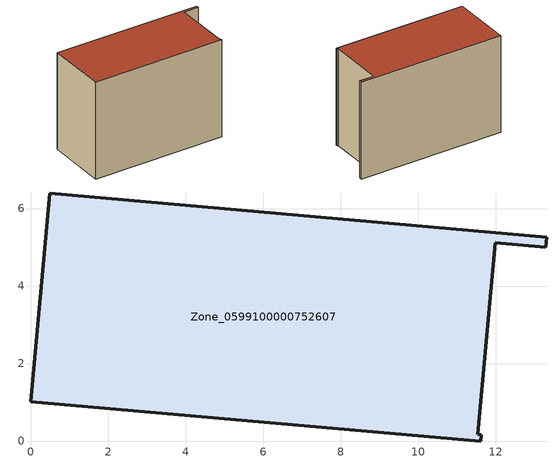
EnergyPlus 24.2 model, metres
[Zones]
Zone_0599100000752607
 floor ground (C_G): 11.63,0.16 11.62,0 0,1.02 0.49,6.4 13.32,5.26 13.29,5 11.98,5.12 11.53,0.17 z0
 wall outside (C_F): 11.62,0 11.63,0.16 11.53,0.17 11.98,5.12 13.29,5 13.32,5.26 0.49,6.4 0,1.02 11.62,0 z0:8.65
 roof outside (C_R): 13.32,5.26 0.49,6.4 0,1.02 11.62,0 11.63,0.16 11.53,0.17 11.98,5.12 13.29,5 z8.65
[BUILDING]
Pand.0599100000752607: North Axis=0; Terrain=City; Loads Convergence Tolerance Value=0.04; Temperature Convergence Tolerance Value=0.4; Solar Distribution=FullExterior; Maximum Number of Warmup Days=25; Minimum Number of Warmup Days=1
[Site:Location]
Rotterdam.The.Hague.AP_ZH_NLD Design_Conditions: Latitude=51.96; Longitude=4.45; Time Zone=1; Elevation=-4.5
[SITE:GROUNDTEMPERATURE:BUILDINGSURFACE]
18, 18, 18, 18, 18, 18, 18, 18, 18, 18, 18, 18
[MATERIAL] Thermal Absorptance=0.9; Solar Absorptance=0.7; Visible Absorptance=0.7
Name | Roughness | Thickness | Conductivity | Density | Specific Heat
G.TI.2006-2014 | MediumSmooth | 0.15 | 0.06 | 540 | 1210
F.TI.2006-2014 | Rough | 0.3 | 0.12 | 1920 | 840
R.TI.2006-2014 | MediumRough | 0.2 | 0.08 | 1500 | 1000
[CONSTRUCTION]
C_G: G.TI.2006-2014
C_F: F.TI.2006-2014
C_R: R.TI.2006-2014
[ZONE]
Zone_0599100000752607: Type=1; Multiplier=1; Ceiling Height=Autocalculate; Volume=Autocalculate; Floor Area=autocalculate; Part of Total Floor Area=Yes
[ZONEINFILTRATION:DESIGNFLOWRATE]
Infil_Zone_0599100000752607: Zone or ZoneList or Space or SpaceList=Zone_0599100000752607; Schedule=AlwaysOn; Design Flow Rate Calculation Method=Flow/Area; Flow Rate per Floor Area=0.0015; Constant Term Coefficient=1; Temperature Term Coefficient=0; Velocity Term Coefficient=0; Velocity Squared Term Coefficient=0
[HVACTEMPLATE:ZONE:IDEALLOADSAIRSYSTEM]
Zone_0599100000752607: Maximum Heating Supply Air Temperature=50; Minimum Cooling Supply Air Temperature=13; Maximum Heating Supply Air Humidity Ratio=0.0156; Minimum Cooling Supply Air Humidity Ratio=0.0077; Heating Limit=NoLimit; Cooling Limit=NoLimit; Dehumidification Control Type=ConstantSensibleHeatRatio; Cooling Sensible Heat Ratio=0.7; Dehumidification Setpoint=60; Humidification Control Type=None; Humidification Setpoint=30; Outdoor Air Method=None; Outdoor Air Flow Rate per Person=0.00944; Outdoor Air Flow Rate per Zone Floor Area=0; Outdoor Air Flow Rate per Zone=0; Demand Controlled Ventilation Type=None; Outdoor Air Economizer Type=NoEconomizer; Heat Recovery Type=None; Sensible Heat Recovery Effectiveness=0.7; Latent Heat Recovery Effectiveness=0.65
[ZONECONTROL:THERMOSTAT]
ThermostatControl_Zone_0599100000752607: Zone or ZoneList=Zone_0599100000752607; Control Type Schedule=DualSetpointControlType; Control 1=Thermostat_Zone_0599100000752607; Temperature Difference Between Cutout And Setpoint=0
[THERMOSTATSETPOINT:DUALSETPOINT]
Thermostat_Zone_0599100000752607: Heating Setpoint Temperature Schedule=HeatingSetpoint_Zone_0599100000752607; Cooling Setpoint Temperature Schedule=CoolingSetpoint_Zone_0599100000752607
[SCHEDULE:COMPACT]
HeatingSetpoint_Zone_0599100000752607: Through: 12/31, For: AllDays, Until: 24:00, 21
CoolingSetpoint_Zone_0599100000752607: Through: 12/31, For: AllDays, Until: 24:00, 24
DualSetpointControlType: Through: 12/31, For: AllDays, Until: 24:00, 4
AlwaysOn: Through: 12/31, For: AllDays, Until: 24:00, 1
